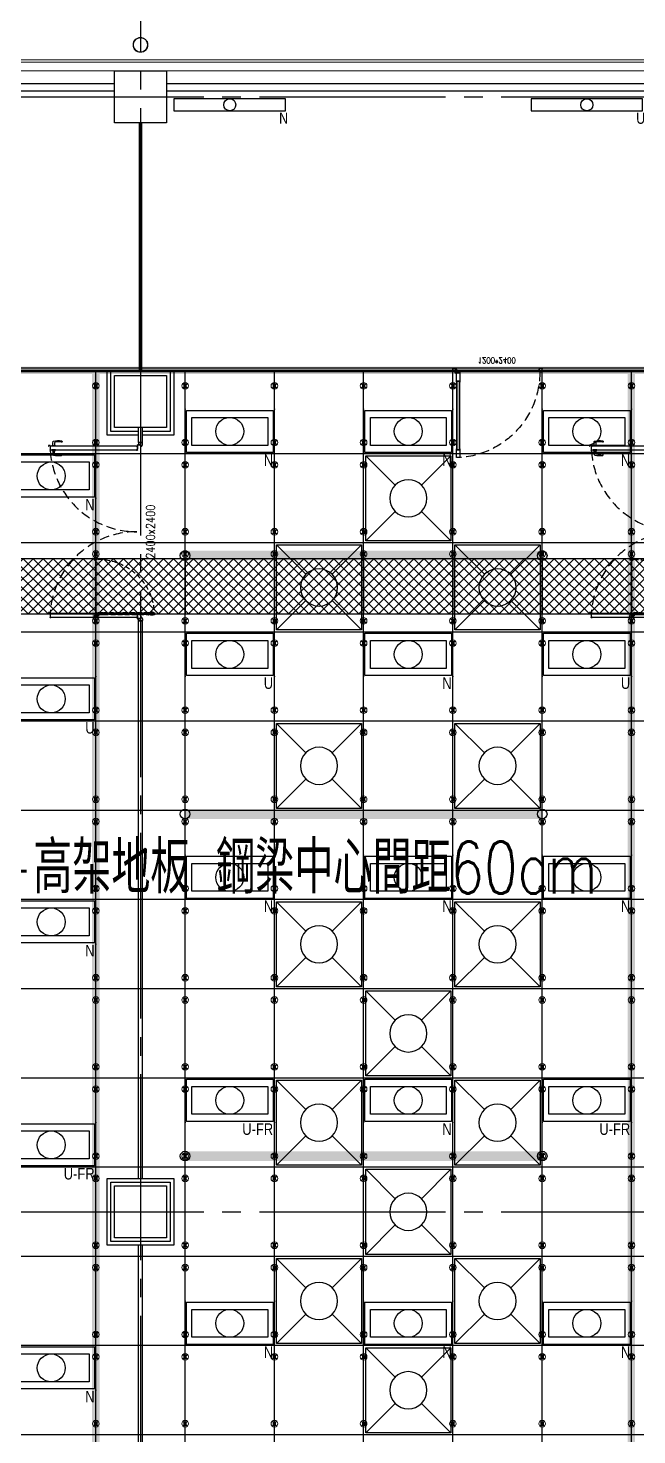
# Model space of a CAD drawing. Extents: x -17313 to 41501, y -1010 to 11880.
# Drawn here: x 4169 to 4987, y 7200 to 9092 of the extents above; entities that cross this region are included whole.
import ezdxf
from ezdxf.enums import TextEntityAlignment as Align

# ---------------------------------------------------------------- set-up
doc = ezdxf.new("R2010")
doc.units = 0
doc.header["$LTSCALE"] = 100
for name, pattern in [('188K-SM-03-F10-ARCH-PA-Y2257103$0$AP5A-SM-03-F20-ARCH-PA-Y2230801+Y2230803$0$ALL-PA-TXT-Y2221201$0$DASHED', [19.05, 12.7, -6.35]), ('188K-SM-03-F10-ARCH-PA-Y2257103$0$DASHED', [19.05, 12.7, -6.35]), ('188K-SM-07-F15-ARCH-CATW-Y2257103$0$DASHED', [19.05, 12.7, -6.35]), ('X-S-FAB-L10$0$COL-CEN-LIN', [3.25, 2.5, -0.25, 0.25, -0.25])]:
    doc.linetypes.add(name, pattern=pattern)
for name, color, linetype in [('0-xref', 8, 'Continuous'), ('188K-SM-03-F10-ARCH-CEIL-Y2257103$0$K-CEIL-4.2', 8, 'Continuous'), ('188K-SM-03-F10-ARCH-CEIL-Y2257103$0$K-CEIL-4.2-AREA', 8, 'Continuous'), ('188K-SM-03-F10-ARCH-PA-Y2257103$0$K-Divider-7.5', 53, 'Continuous'), ('188K-SM-03-F10-ARCH-PA-Y2257103$0$K-Door', 53, 'Continuous'), ('188K-SM-03-F10-ARCH-PA-Y2257103$0$K-P1S-4.2-單抗', 53, 'Continuous'), ('188K-SM-03-F10-ARCH-PA-Y2257103$0$K-P2D-4.2-雙抗', 53, 'Continuous'), ('188K-SM-03-F10-ARCH-PA-Y2257103$0$K-岩棉 2hr 7.5-非抗', 53, 'Continuous'), ('188K-SM-06-F10-ELEC-LIGHT-Y2257103$0$E-LIGHT(W)-N', 253, 'Continuous'), ('188K-SM-06-F10-ELEC-LIGHT-Y2257103$0$E-LIGHT(W)-U FR', 253, 'Continuous'), ('188K-SM-06-F10-ELEC-LIGHT-Y2257103$0$E-LIGHT(W)-U XLPE', 253, 'Continuous'), ('188K-SM-06-F10-HVAC-FFU-Y2257103$0$AC-FFU-ULPA', 254, 'Continuous'), ('188K-SM-07-F15-ARCH-CATW-Y2257103$0$K-Divider 上-2.7', 80, 'Continuous'), ('188K-SM-07-F15-ARCH-CATW-Y2257103$0$K-DOOR-天板上方', 150, '188K-SM-07-F15-ARCH-CATW-Y2257103$0$DASHED'), ('188K-SM-07-F15-ARCH-CATW-Y2257103$0$K-安全母索', 6, 'Continuous'), ('188K-SM-07-F15-ARCH-CATW-Y2257103$0$K-扶手', 160, 'Continuous'), ('188K-SM-07-F15-ARCH-CATW-Y2257103$0$K-貓道板-主走道', 171, 'Continuous'), ('X-S-FAB-L10$0$0-DIM-TXT', 8, 'Continuous'), ('X-S-FAB-L10$0$A-OBJE-MEP', 8, 'Continuous'), ('X-S-FAB-L10$0$A-WALL-EX', 8, 'Continuous'), ('X-S-FAB-L10$0$BLOCK', 8, 'Continuous'), ('X-S-FAB-L10$0$CCL', 8, 'X-S-FAB-L10$0$COL-CEN-LIN'), ('X-S-FAB-L10$0$COL-S', 8, 'Continuous'), ('X-S-FAB-L10$0$TXT', 8, 'Continuous')]:
    doc.layers.add(name, color=color, linetype=linetype)
doc.layers.add('188K-SM-03-F10-ARCH-CEIL-Y2257103$0$K-吊點-標準', color=8, linetype='Continuous', lineweight=9)
doc.layers.add('188K-SM-06-F10-ELEC-LIGHT-Y2257103$0$Defpoints-CAS', color=253, linetype='Continuous', plot=False)
doc.styles.add('188K-SM-03-F10-ARCH-PA-Y2257103$0$14P7-XFDP10$0$AA-TXT', font='simplex.shx', dxfattribs={"width": 0.8, "bigfont": 'chineset.shx'})
doc.styles.add('188K-SM-03-F10-ARCH-PA-Y2257103$0$AP5A-SM-03-F20-ARCH-PA-Y2230801+Y2230803$0$ALL-PA-TXT-Y2221201$0$Standard', font='txt.shx', dxfattribs={"bigfont": 'chineset.shx'})
doc.styles.add('188K-SM-06-F10-ELEC-LIGHT-Y2257103$0$Standard', font='arial.ttf')
doc.styles.add('X-S-FAB-L10$0$CHINA', font='simplex.shx', dxfattribs={"width": 0.75, "bigfont": 'chineset.shx'})
doc.styles.add('X-S-FAB-L10$0$Standard', font='', dxfattribs={"width": 0.8})
doc.styles.add('X-S-FAB-L10$0$TG_NOTE_TEXT', font='simplex.shx', dxfattribs={"width": 0.75, "bigfont": 'chineset.shx'})
doc.styles.get('X-S-FAB-L10$0$Standard').set_extended_font_data('Microsoft JhengHei')
doc.linetypes.add('188K-SM-07-F15-ARCH-CATW-Y2257103$0$FENCELINE1', pattern='A,6.35,-2.54,[133,ltypeshp.shx,S=2.54,R=0,X=-2.54,Y=0],-2.54,25.4', length=36.83)

# ---------------------------------------------------------------- blocks, each defined once
blk = doc.blocks.new('X-S-FAB-L10$0$FAB2-L05')
at = {"layer": 'X-S-FAB-L10$0$CCL'}
for p, q in [((-21840, 11005), (-21840, 0)), ((-26880, 9720), (1210, 9720)), ((-26880, 8220), (1210, 8220))]:
    blk.add_line(p, q, dxfattribs=at)
at = {"layer": 'X-S-FAB-L10$0$COL-S'}
for points in [[(-21875, 9755), (-21805, 9755), (-21805, 9685), (-21875, 9685)], [(-21875, 9345), (-21805, 9345), (-21805, 9275), (-21875, 9275)], [(-21875, 8255), (-21805, 8255), (-21805, 8185), (-21875, 8185)]]:
    blk.add_lwpolyline(points, close=True, dxfattribs=at)
blk = doc.blocks.new('X-S-FAB-L10')
at = {"layer": 'X-S-FAB-L10$0$A-OBJE-MEP', "lineweight": 0, "flags": 128}
blk.add_lwpolyline([(4329.5, 9070, 1), (4310.5, 9070, 1)], format="xyb", close=True, dxfattribs=at)
at = {"layer": 'X-S-FAB-L10$0$A-OBJE-MEP', "lineweight": 0}
blk.add_circle((4320, 9070), 10, dxfattribs=at)
at = {"layer": 'X-S-FAB-L10$0$A-WALL-EX', "lineweight": 0}
blk.add_line((1800, 9046.5), (6815, 9046.5), dxfattribs=at)
at = {"layer": 'X-S-FAB-L10$0$A-WALL-EX', "lineweight": 0, "flags": 128}
for points in [[(6815, 9050), (1800, 9050)], [(1800, 9050), (6815, 9050)], [(1800, 9050), (6815, 9050)], [(1800, 9050), (6815, 9050)], [(1800, 9050), (6815, 9050)], [(1800, 9050), (6815, 9050)], [(1800, 9050), (6815, 9050)], [(1800, 9050), (6815, 9050)], [(1796.5, 9035), (6815, 9035)]]:
    blk.add_lwpolyline(points, dxfattribs=at)
at = {"layer": 'X-S-FAB-L10$0$COL-S'}
for p, q in [((4285, 9035), (4355, 9035)), ((4285, 8965), (4285, 9035)), ((4355, 9035), (4355, 8965)), ((4355, 8965), (4285, 8965)), ((4285, 8625), (4355, 8625)), ((4285, 8555), (4285, 8625)), ((4355, 8625), (4355, 8555)), ((4355, 8555), (4285, 8555)), ((4285, 7535), (4355, 7535)), ((4285, 7465), (4285, 7535)), ((4355, 7535), (4355, 7465)), ((4355, 7465), (4285, 7465))]:
    blk.add_line(p, q, dxfattribs=at)
at = {"layer": 'X-S-FAB-L10$0$BLOCK'}
blk.add_blockref('X-S-FAB-L10$0$FAB2-L05', (26160, -720), dxfattribs=at)
at = {"style": 'X-S-FAB-L10$0$TG_NOTE_TEXT', "width": 0.5, "flags": 1}
for p in [(7463.3, 9020), (18268.3, 8649), (11197.8, 4800.2), (16485.8, 4800.2), (25420.3, 2635), (13360, 320, 0), (7463.3, -33.3)]:
    blk.add_attdef('WH', text='', height=20, dxfattribs=at).set_placement(p, align=Align.BOTTOM_LEFT)
at = {"width": 0.5}
for style, p in [('X-S-FAB-L10$0$TG_NOTE_TEXT', (7585, 9020)), ('X-S-FAB-L10$0$TG_NOTE_TEXT', (18390, 8649)), ('X-S-FAB-L10$0$TG_NOTE_TEXT', (11117.5, 4813.5)), ('X-S-FAB-L10$0$TG_NOTE_TEXT', (16607.5, 4813.5)), ('X-S-FAB-L10$0$TG_NOTE_TEXT', (25350, 2635)), ('X-S-FAB-L10$0$Standard', (13129.4, 325, 0)), ('X-S-FAB-L10$0$TG_NOTE_TEXT', (7585, -20))]:
    blk.add_attdef('DESC', text='', height=10, dxfattribs=dict(at, style=style)).set_placement(p, align=Align.BOTTOM_LEFT)
for tag, style, p in [('TYPE', 'X-S-FAB-L10$0$TG_NOTE_TEXT', (7619.3, 9020)), ('NO', 'X-S-FAB-L10$0$TG_NOTE_TEXT', (7650.1, 9020)), ('TYPE', 'X-S-FAB-L10$0$TG_NOTE_TEXT', (18424.2, 8649)), ('NO', 'X-S-FAB-L10$0$TG_NOTE_TEXT', (18455, 8649)), ('NO', 'X-S-FAB-L10$0$TG_NOTE_TEXT', (11088.6, 4813.5)), ('TYPE', 'X-S-FAB-L10$0$TG_NOTE_TEXT', (11151.8, 4813.5)), ('TYPE', 'X-S-FAB-L10$0$TG_NOTE_TEXT', (16641.8, 4813.5)), ('NO', 'X-S-FAB-L10$0$TG_NOTE_TEXT', (16672.6, 4813.5)), ('NO', 'X-S-FAB-L10$0$TG_NOTE_TEXT', (25313, 2635)), ('TYPE', 'X-S-FAB-L10$0$TG_NOTE_TEXT', (25350, 2635)), ('NO', 'X-S-FAB-L10$0$Standard', (13100, 320, 0)), ('TYPE', 'X-S-FAB-L10$0$Standard', (13129.4, 320, 0)), ('TYPE', 'X-S-FAB-L10$0$TG_NOTE_TEXT', (7619.3, -20)), ('NO', 'X-S-FAB-L10$0$TG_NOTE_TEXT', (7650.1, -20))]:
    blk.add_attdef(tag, text='', height=10, dxfattribs=dict(at, style=style)).set_placement(p, align=Align.BOTTOM_RIGHT)
for rotation, style, p in [(180, 'X-S-FAB-L10$0$Standard', (317.6, 7480)), (180, 'X-S-FAB-L10$0$Standard', (1217.6, 7480)), (90, 'X-S-FAB-L10$0$TG_NOTE_TEXT', (24310, 3647.5)), (270, 'X-S-FAB-L10$0$TG_NOTE_TEXT', (17080, 1605))]:
    blk.add_attdef('DESC', text='', height=10, rotation=rotation, dxfattribs=dict(at, style=style)).set_placement(p, align=Align.BOTTOM_LEFT)
for tag, rotation, style, p in [('TYPE', 180, 'X-S-FAB-L10$0$Standard', (317.6, 7480)), ('NO', 180, 'X-S-FAB-L10$0$Standard', (347, 7480)), ('TYPE', 180, 'X-S-FAB-L10$0$Standard', (1217.6, 7480)), ('NO', 180, 'X-S-FAB-L10$0$Standard', (1247, 7480)), ('TYPE', 90, 'X-S-FAB-L10$0$TG_NOTE_TEXT', (24310, 3647.5)), ('NO', 90, 'X-S-FAB-L10$0$TG_NOTE_TEXT', (24310, 3610.5)), ('TYPE', 270, 'X-S-FAB-L10$0$TG_NOTE_TEXT', (17080, 1605)), ('NO', 270, 'X-S-FAB-L10$0$TG_NOTE_TEXT', (17080, 1573))]:
    blk.add_attdef(tag, text='', height=10, rotation=rotation, dxfattribs=dict(at, style=style)).set_placement(p, align=Align.BOTTOM_RIGHT)
at = {"style": 'X-S-FAB-L10$0$TG_NOTE_TEXT', "width": 0.5, "flags": 1}
for rotation, p in [(180, (43, 7480)), (180, (943, 7480)), (90, (24310, 3717.8)), (270, (17080, 1711.7))]:
    blk.add_attdef('WH', text='', height=20, rotation=rotation, dxfattribs=at).set_placement(p, align=Align.BOTTOM_LEFT)
at = {"layer": 'X-S-FAB-L10$0$0-DIM-TXT', "style": 'X-S-FAB-L10$0$CHINA', "width": 0.75}
for p in [(667.4, 7855.1, -2689.4), (22627.4, 6728.8), (25644.7, 6728.8), (24778.8, 5569.1), (1118.3, 4980), (417.8, 4594.6), (23874.8, 4355), (22927.4, 4330.1), (23749.9, 3901.4), (417.8, 3765.2), (1118.3, 3730), (417.8, 3115.8), (536.9, 2227.8), (16909, 1782.7), (888.4, 880.5), (16977.4, 750), (18878.8, 750), (25641.2, 553.2), (21364, 526.9)]:
    blk.add_attdef('HIG', text='', height=80, dxfattribs=at).set_placement(p, align=Align.MIDDLE_LEFT)
at = {"layer": 'X-S-FAB-L10$0$TXT', "insert": (3907.3, 7998.2), "char_height": 70, "width": 1147.798, "attachment_point": 1, "line_spacing_factor": 1.2, "style": 'X-S-FAB-L10$0$CHINA'}
blk.add_mtext('密集鋼梁+高架地板 鋼梁中心間距60cm', dxfattribs=at)
blk = doc.blocks.new('188K-SM-03-F10-ARCH-CEIL-Y2257103$0$A$C2CA95053')
h = blk.add_hatch(color=256)
edge = h.paths.add_edge_path()
edge.add_arc((0, 0), 0.5, 0, 360)
for p, q in [((3.2, 3.2), (-3.2, -3.2)), ((3.2, -3.2), (-3.2, 3.2))]:
    blk.add_line(p, q)
blk.add_lwpolyline([(-1.6, 2.5), (-1.6, -2.5), (1.6, -2.5), (1.6, 2.5)], close=True)
for radius in [4.5, 0.5]:
    blk.add_circle((0, 0), radius)
blk = doc.blocks.new('188K-SM-03-F10-ARCH-CEIL-Y2257103$0$天花板吊點-附調整片 - 3_8_螺桿吊架 100 mm 高調整片-V1-1FL')
blk.add_blockref('188K-SM-03-F10-ARCH-CEIL-Y2257103$0$A$C2CA95053', (0, 0))
blk = doc.blocks.new('188K-SM-03-F10-ARCH-CEIL-Y2257103')
at = {"layer": '188K-SM-03-F10-ARCH-CEIL-Y2257103$0$K-CEIL-4.2'}
for p, q in [((4260, 312.7), (4260, 8632.2)), ((4380, 312.7), (4380, 8632.2)), ((4500, 312.7), (4500, 8632.2)), ((4620, 312.7), (4620, 8632.2)), ((4740, 312.7), (4740, 8632.2)), ((4860, 312.7), (4860, 8632.2)), ((4980, 312.7), (4980, 8632.2)), ((19317.2, 8520), (1767.7, 8520)), ((19317.2, 8400), (1767.7, 8400)), ((19317.2, 8280), (1847.7, 8280)), ((19314.7, 8160), (1847.7, 8160)), ((19314.7, 8040), (1847.7, 8040)), ((19314.7, 7920), (1847.7, 7920)), ((19314.7, 7800), (1847.7, 7800)), ((19314.7, 7680), (1847.7, 7680)), ((19314.7, 7560), (1847.7, 7560)), ((19317.2, 7440), (1847.7, 7440)), ((19317.2, 7320), (1847.7, 7320)), ((21180, 7200), (1847.7, 7200))]:
    blk.add_line(p, q, dxfattribs=at)
at = {"layer": '188K-SM-03-F10-ARCH-CEIL-Y2257103$0$K-CEIL-4.2-AREA', "elevation": 0}
blk.add_lwpolyline([(24297.2, 2067.7), (16747.2, 2067.7), (16747.2, 312.7), (14882.2, 312.7), (14882.2, 42.7), (14157.7, 42.7), (14157.7, 312.7), (1847.7, 312.7), (1847.7, 8305.8), (1767.7, 8305.8), (1767.7, 8632.2), (17592.2, 8632.2), (17592.2, 8626.2), (18934.7, 8626.2), (18934.7, 8592.2), (19317.2, 8592.2), (19317.2, 7537.7), (19282.2, 7537.7), (19282.2, 7462.2), (19317.2, 7462.2), (19317.2, 7317.2), (21180, 7317.2)], dxfattribs=at)
at = {"layer": '188K-SM-03-F10-ARCH-CEIL-Y2257103$0$K-CEIL-4.2-AREA'}
for points in [[(4285, 8625), (4355, 8625), (4355, 8555), (4285, 8555)], [(4285, 7535), (4355, 7535), (4355, 7465), (4285, 7465)]]:
    blk.add_lwpolyline(points, close=True, dxfattribs=at)
at = {"layer": '188K-SM-03-F10-ARCH-CEIL-Y2257103$0$K-吊點-標準', "color": 170, "lineweight": 18, "rotation": 179.9999999999997}
for p in [(4260, 8611.3), (4380, 8611.3), (4500, 8611.3), (4620, 8611.3), (4740, 8611.3), (4860, 8611.3), (4980, 8611.3), (4260, 8535), (4380, 8535), (4500, 8535), (4620, 8535), (4740, 8535), (4860, 8535), (4980, 8535), (4260, 8505), (4380, 8505), (4500, 8505), (4620, 8505), (4740, 8505), (4860, 8505), (4980, 8505), (4260, 8415), (4380, 8415), (4500, 8415), (4620, 8415), (4740, 8415), (4860, 8415), (4980, 8415), (4260, 8385), (4380, 8385), (4500, 8385), (4620, 8385), (4740, 8385), (4860, 8385), (4980, 8385), (4260, 8295), (4380, 8295), (4500, 8295), (4620, 8295), (4740, 8295), (4860, 8295), (4980, 8295), (4260, 8265), (4380, 8265), (4500, 8265), (4620, 8265), (4740, 8265), (4860, 8265), (4980, 8265), (4260, 8175), (4380, 8175), (4500, 8175), (4620, 8175), (4740, 8175), (4860, 8175), (4980, 8175), (4260, 8145), (4380, 8145), (4500, 8145), (4620, 8145), (4740, 8145), (4860, 8145), (4980, 8145), (4260, 8055), (4380, 8055), (4500, 8055), (4620, 8055), (4740, 8055), (4860, 8055), (4980, 8055), (4260, 8025), (4380, 8025), (4500, 8025), (4620, 8025), (4740, 8025), (4860, 8025), (4980, 8025), (4260, 7935), (4380, 7935), (4500, 7935), (4620, 7935), (4740, 7935), (4860, 7935), (4980, 7935), (4260, 7905), (4380, 7905), (4500, 7905), (4620, 7905), (4740, 7905), (4860, 7905), (4980, 7905), (4260, 7815), (4380, 7815), (4500, 7815), (4620, 7815), (4740, 7815), (4860, 7815), (4980, 7815), (4260, 7785), (4380, 7785), (4500, 7785), (4620, 7785), (4740, 7785), (4860, 7785), (4980, 7785), (4260, 7695), (4380, 7695), (4500, 7695), (4620, 7695), (4740, 7695), (4860, 7695), (4980, 7695), (4260, 7665), (4380, 7665), (4500, 7665), (4620, 7665), (4740, 7665), (4860, 7665), (4980, 7665), (4260, 7575), (4380, 7575), (4500, 7575), (4620, 7575), (4740, 7575), (4860, 7575), (4980, 7575), (4260, 7545), (4380, 7545), (4500, 7545), (4620, 7545), (4740, 7545), (4860, 7545), (4980, 7545), (4260, 7455), (4380, 7455), (4500, 7455), (4620, 7455), (4740, 7455), (4860, 7455), (4980, 7455), (4260, 7425), (4380, 7425), (4500, 7425), (4620, 7425), (4740, 7425), (4860, 7425), (4980, 7425), (4260, 7335), (4380, 7335), (4500, 7335), (4620, 7335), (4740, 7335), (4860, 7335), (4980, 7335), (4260, 7305), (4380, 7305), (4500, 7305), (4620, 7305), (4740, 7305), (4860, 7305), (4980, 7305), (4260, 7215), (4380, 7215), (4500, 7215), (4620, 7215), (4740, 7215), (4860, 7215), (4980, 7215)]:
    blk.add_blockref('188K-SM-03-F10-ARCH-CEIL-Y2257103$0$天花板吊點-附調整片 - 3_8_螺桿吊架 100 mm 高調整片-V1-1FL', p, dxfattribs=at)
blk = doc.blocks.new('188K-SM-06-F10-HVAC-FFU-Y2257103$0$H-FU-U-12x12')
for p, q in [((423, 777), (28, 1172)), ((777, 777), (1172, 1172)), ((28, 28), (423, 423)), ((1172, 28), (777, 423))]:
    blk.add_line(p, q)
blk.add_lwpolyline([(1172, 28), (1172, 1172), (28, 1172), (28, 28)], close=True)
blk.add_circle((600, 600), 250)
blk = doc.blocks.new('188K-SM-06-F10-HVAC-FFU-Y2257103')
at = {"layer": '188K-SM-06-F10-HVAC-FFU-Y2257103$0$AC-FFU-ULPA', "xscale": -0.09999999999999432, "yscale": 0.09999999999999432, "zscale": 0.09999999999999432}
for p in [(4740, 8400), (4620, 8280), (4860, 8280), (4620, 8040), (4860, 8040), (4620, 7800), (4860, 7800), (4740, 7680), (4620, 7560), (4860, 7560), (4740, 7440), (4620, 7320), (4860, 7320), (4740, 7200)]:
    blk.add_blockref('188K-SM-06-F10-HVAC-FFU-Y2257103$0$H-FU-U-12x12', p, dxfattribs=at)
blk = doc.blocks.new('*U262')
at = {"ltscale": 600}
blk.add_lwpolyline([(-75, -8.1), (75, -8.1), (75, 8.1), (-75, 8.1)], close=True, dxfattribs=at)
blk.add_circle((0, 0), 8.1, dxfattribs=at)
at = {"style": '188K-SM-06-F10-ELEC-LIGHT-Y2257103$0$Standard', "width": 0.8}
blk.add_text('U', height=15, rotation=360, dxfattribs=at).set_placement((78.5, -18.1), align=Align.MIDDLE_RIGHT)
blk = doc.blocks.new('*U261')
at = {"ltscale": 600}
blk.add_lwpolyline([(75, 8.1), (-75, 8.1), (-75, -8.1), (75, -8.1)], close=True, dxfattribs=at)
blk.add_circle((0, 0), 8.1, dxfattribs=at)
at = {"style": '188K-SM-06-F10-ELEC-LIGHT-Y2257103$0$Standard', "width": 0.8}
blk.add_text('N', height=15, rotation=360, dxfattribs=at).set_placement((78.5, -18.1), align=Align.MIDDLE_RIGHT)
blk = doc.blocks.new('*U258')
for points in [[(-58.3, -28.3), (-58.3, 28.3), (58.3, 28.3), (58.3, -28.3)], [(-51, -18.8), (-51, 18.8), (51, 18.8), (51, -18.8)]]:
    blk.add_lwpolyline(points, close=True)
blk.add_circle((0, 0), 18.8)
at = {"layer": '188K-SM-06-F10-ELEC-LIGHT-Y2257103$0$Defpoints-CAS'}
for p in [(-60, 30), (60, 30), (-60, -30), (60, -30)]:
    blk.add_point(p, dxfattribs=at)
at = {"style": '188K-SM-06-F10-ELEC-LIGHT-Y2257103$0$Standard', "width": 0.8}
blk.add_text('U-FR', height=15.53, dxfattribs=at).set_placement((58.3, -38.7), align=Align.MIDDLE_RIGHT)
blk = doc.blocks.new('*U266')
for points in [[(-58.3, -28.3), (-58.3, 28.3), (58.3, 28.3), (58.3, -28.3)], [(-51, -18.8), (-51, 18.8), (51, 18.8), (51, -18.8)]]:
    blk.add_lwpolyline(points, close=True)
blk.add_circle((0, 0), 18.8)
at = {"layer": '188K-SM-06-F10-ELEC-LIGHT-Y2257103$0$Defpoints-CAS'}
for p in [(-60, 30), (60, 30), (-60, -30), (60, -30)]:
    blk.add_point(p, dxfattribs=at)
at = {"style": '188K-SM-06-F10-ELEC-LIGHT-Y2257103$0$Standard', "width": 0.8}
blk.add_text('U', height=15.5, dxfattribs=at).set_placement((58.3, -38.7), align=Align.MIDDLE_RIGHT)
blk = doc.blocks.new('*U267')
for points in [[(-58.3, -28.3), (-58.3, 28.3), (58.3, 28.3), (58.3, -28.3)], [(-51, -18.8), (-51, 18.8), (51, 18.8), (51, -18.8)]]:
    blk.add_lwpolyline(points, close=True)
blk.add_circle((0, 0), 18.8)
at = {"layer": '188K-SM-06-F10-ELEC-LIGHT-Y2257103$0$Defpoints-CAS'}
for p in [(-60, 30), (60, 30), (-60, -30), (60, -30)]:
    blk.add_point(p, dxfattribs=at)
at = {"style": '188K-SM-06-F10-ELEC-LIGHT-Y2257103$0$Standard', "width": 0.8}
blk.add_text('N', height=15.5, dxfattribs=at).set_placement((58.3, -38.7), align=Align.MIDDLE_RIGHT)
blk = doc.blocks.new('188K-SM-06-F10-ELEC-LIGHT-Y2257103')
at = {"layer": '188K-SM-06-F10-ELEC-LIGHT-Y2257103$0$E-LIGHT(W)-N'}
for name, p in [('*U261', (4440, 8989.4, 0)), ('*U267', (4440, 8550)), ('*U267', (4680, 8550)), ('*U267', (4920, 8550)), ('*U267', (4200, 8490)), ('*U267', (4680, 8250)), ('*U267', (4440, 7950)), ('*U267', (4680, 7950)), ('*U267', (4920, 7950)), ('*U267', (4200, 7890)), ('*U267', (4680, 7650)), ('*U267', (4440, 7350)), ('*U267', (4680, 7350)), ('*U267', (4920, 7350)), ('*U267', (4200, 7290))]:
    blk.add_blockref(name, p, dxfattribs=at)
at = {"layer": '188K-SM-06-F10-ELEC-LIGHT-Y2257103$0$E-LIGHT(W)-U FR'}
for p in [(4440, 7650), (4920, 7650), (4200, 7590)]:
    blk.add_blockref('*U258', p, dxfattribs=at)
at = {"layer": '188K-SM-06-F10-ELEC-LIGHT-Y2257103$0$E-LIGHT(W)-U XLPE'}
for name, p in [('*U262', (4920, 8989.4, 0)), ('*U266', (4440, 8250)), ('*U266', (4920, 8250)), ('*U266', (4200, 8190))]:
    blk.add_blockref(name, p, dxfattribs=at)
blk = doc.blocks.new('188K-SM-03-F10-ARCH-PA-Y2257103$0$單開庫板門-1200x2400)圓型拉環鎖+輔助鎖)')
at = {"ltscale": 0.1}
for p, q in [((26008.6, -11403.6), (26004.5, -11403.6)), ((26004.5, -11403.6), (26004.5, -11414.1)), ((26008.6, -11414.1), (26008.6, -11403.6)), ((26004.5, -11414.1), (26004.5, -11415.3)), ((26004.5, -11414.1), (26008.6, -11414.1)), ((26004.5, -11415.4), (26004.6, -11415.5)), ((26008.6, -11414), (26004.6, -11414)), ((26004.6, -11414.3), (26004.6, -11414.2)), ((26004.6, -11415.3), (26004.6, -11414.5)), ((26004.7, -11414.1), (26006.5, -11414.1)), ((26005.1, -11414.4), (26004.7, -11414.4)), ((26004.7, -11414.5), (26005.1, -11414.5)), ((26004.7, -11414.5), (26004.7, -11506)), ((26004.7, -11506), (26004.7, -11414.5)), ((26004.7, -11414.5), (26004.7, -11414.5)), ((26004.7, -11415.4), (26004.7, -11415.3)), ((26005.2, -11414.4), (26005.2, -11414.4)), ((26006.5, -11414.1), (26006.6, -11414.1)), ((26006.6, -11414.1), (26006.6, -11414.1)), ((26006.6, -11414.1), (26008.4, -11414.1)), ((26008.4, -11414.4), (26008, -11414.4)), ((26008, -11414.4), (26008, -11414.4)), ((26008, -11414.5), (26008.4, -11414.5)), ((26008.4, -11506), (26008.4, -11414.5)), ((26008.4, -11414.5), (26008.4, -11414.5)), ((26008.4, -11414.5), (26008.4, -11506)), ((26008.4, -11415.3), (26008.4, -11415.4)), ((26008.5, -11414.2), (26008.5, -11414.3)), ((26008.5, -11414.5), (26008.5, -11415.3)), ((26008.5, -11415.5), (26008.6, -11415.4)), ((26008.6, -11415.3), (26008.6, -11414.1)), ((26008.6, -11506.4), (26004.5, -11506.4)), ((26004.5, -11506.4), (26004.5, -11518)), ((26004.7, -11506), (26004.7, -11506)), ((26008.4, -11506), (26008.4, -11506)), ((26008.6, -11518), (26008.6, -11506.4)), ((25999.5, -11519.7), (25999.5, -11523.2)), ((26002.5, -11519.1), (26000, -11519.1)), ((26000, -11523.7), (26002.4, -11523.7)), ((26002.4, -11523.7), (26004.1, -11522.6)), ((26002.9, -11518.5), (26002.6, -11518.5)), ((26002.6, -11518.5), (26002.6, -11521)), ((26002.6, -11521.9), (26002.6, -11519.3)), ((26002.6, -11521), (26002.9, -11521)), ((26003.4, -11521.9), (26002.6, -11521.9)), ((26002.9, -11521), (26002.9, -11518.5)), ((26003.3, -11522.2), (26003.3, -11522)), ((26003.3, -11522), (26003.4, -11522)), ((26004, -11522.2), (26003.3, -11522.2)), ((26008.3, -11517.5), (26003.6, -11517.5)), ((26003.6, -11517.5), (26003.6, -11517.7)), ((26003.6, -11517.7), (26008.3, -11517.7)), ((26004.1, -11521.9), (26003.9, -11521.9)), ((26003.9, -11522), (26004, -11522)), ((26004, -11522), (26004, -11522.2)), ((26004.2, -11522.4), (26004.2, -11521.9)), ((26004.5, -11518), (26008.6, -11518)), ((26008.3, -11517.7), (26008.3, -11517.5)), ((26114.8, -11521.9), (26115.1, -11521.9)), ((26114.8, -11522.4), (26114.8, -11521.9)), ((26114.9, -11522), (26114.9, -11522.2)), ((26115.1, -11522), (26114.9, -11522)), ((26114.9, -11522.2), (26115.7, -11522.2)), ((26116.6, -11523.7), (26114.9, -11522.6)), ((26115.5, -11521.9), (26116.3, -11521.9)), ((26115.7, -11522), (26115.5, -11522)), ((26115.7, -11522.2), (26115.7, -11522)), ((26116.3, -11521.9), (26116.3, -11519.3)), ((26116.5, -11519.1), (26119, -11519.1)), ((26119, -11523.7), (26116.6, -11523.7)), ((26119.5, -11519.7), (26119.5, -11523.2))]:
    blk.add_line(p, q, dxfattribs=at)
blk.add_lwpolyline([(26006.6, -11506.4), (26006.5, -11506.3), (26004.7, -11506.3, -0.414214), (26004.6, -11506.3), (26004.6, -11506.1, -0.414214), (26004.7, -11506.1), (26005.1, -11506.1, 0.414214), (26005.2, -11506.1), (26005.2, -11506, 0.414214), (26005.1, -11506), (26004.7, -11506, -0.414214), (26004.6, -11506), (26004.6, -11505.2, -0.414214), (26004.7, -11505.2), (26004.7, -11505.2, 0.414214), (26004.7, -11505.2), (26004.7, -11505, 0.72636), (26004.6, -11505), (26004.5, -11505.1, 0.158507), (26004.5, -11505.2), (26004.5, -11506.4, 0.414214), (26004.6, -11506.5), (26008.6, -11506.5, 0.414214), (26008.6, -11506.4), (26008.6, -11505.2, 0.158507), (26008.6, -11505.1), (26008.5, -11505, 0.72636), (26008.4, -11505), (26008.4, -11505.2, 0.414214), (26008.5, -11505.2, -0.414214), (26008.5, -11505.2), (26008.5, -11506, -0.414214), (26008.4, -11506), (26008, -11506, 0.414214), (26008, -11506), (26008, -11506.1, 0.414214), (26008, -11506.1), (26008.4, -11506.1, -0.414214), (26008.5, -11506.1), (26008.5, -11506.3, -0.414214), (26008.4, -11506.3), (26006.6, -11506.3)], format="xyb", close=True, dxfattribs=at)
for points in [[(25999.5, -11518.9), (25999.5, -11523.9)], [(26119.5, -11518.9), (26119.5, -11523.9)]]:
    blk.add_lwpolyline(points)
at = {"linetype": '188K-SM-03-F10-ARCH-PA-Y2257103$0$AP5A-SM-03-F20-ARCH-PA-Y2230801+Y2230803$0$ALL-PA-TXT-Y2221201$0$DASHED', "ltscale": 0.01}
blk.add_arc((26001.1, -11518.7), 115.3, 359.8531, 85.8135, dxfattribs=at)
at = {"ltscale": 0.1}
for centre, radius, start, end in [((26004.6, -11414.1), 0.0313, 90, 180), ((26004.6, -11415.3), 0.0313, 180, 216.0274), ((26004.7, -11414.2), 0.0313, 90, 180), ((26004.7, -11414.3), 0.0313, 180, 270), ((26004.7, -11414.5), 0.0313, 90, 180), ((26004.7, -11415.3), 0.0209, 180, 270), ((26004.7, -11415.4), 0.0313, 216.0274, 360), ((26004.7, -11415.3), 0.0209, 360, 90), ((26005.1, -11414.4), 0.0313, 270, 0), ((26005.1, -11414.4), 0.0313, 0, 90), ((26008, -11414.4), 0.0313, 90, 180), ((26008, -11414.4), 0.0313, 180, 270), ((26008.4, -11414.2), 0.0313, 360, 90), ((26008.4, -11414.3), 0.0313, 270, 0), ((26008.4, -11414.5), 0.0313, 0, 90), ((26008.5, -11415.3), 0.0209, 90, 180), ((26008.5, -11415.4), 0.0313, 180, 323.9726), ((26008.5, -11415.3), 0.0209, 270, 360), ((26008.6, -11414.1), 0.0313, 360, 90), ((26008.6, -11415.3), 0.0313, 323.9726, 360)]:
    blk.add_arc(centre, radius, start, end, dxfattribs=at)
for centre, major_axis, start_param, end_param in [((26000, -11519.7), (0.369, -0.369), 2.356194, 3.926991), ((26000, -11523.2), (-0.369, -0.369), 5.497787, 7.068583), ((26002.5, -11519.3), (0.111, -0.111), 7.068583, 8.63938), ((26003.4, -11521.9), (-0.0369, -0.0369), 0.785398, 3.926991), ((26003.9, -11521.9), (-0.0369, -0.0369), 3.926991, 7.068583), ((26004.1, -11521.9), (0.0369, -0.0369), 7.068583, 8.63938), ((26003.9, -11522.4), (0.221, -0.221), 6.162283, 7.068583), ((26114.8, -11521.9), (-0.0369, -0.0369), -2.356194, -0.785398), ((26115.1, -11522.4), (-0.221, -0.221), -0.785398, 0.120903), ((26115.1, -11521.9), (0.0369, -0.0369), -0.785398, 2.356194), ((26115.5, -11521.9), (0.0369, -0.0369), 2.356194, 5.497787), ((26116.5, -11519.3), (-0.111, -0.111), -2.356194, -0.785398), ((26119, -11519.7), (-0.369, -0.369), 2.356194, 3.926991), ((26119, -11523.2), (0.369, -0.369), -0.785398, 0.785398)]:
    blk.add_ellipse(centre, major_axis=major_axis, ratio=1, start_param=start_param, end_param=end_param, dxfattribs=at)
at = {"ltscale": 0.1, "extrusion": (0, 0, -1)}
blk.add_ellipse((26003.1, -11517.9), major_axis=(-0.516, 0.516), ratio=1, start_param=5.497787, end_param=11.780972, dxfattribs=at)
at = {"color": 8, "ltscale": 0.1, "style": '188K-SM-03-F10-ARCH-PA-Y2257103$0$AP5A-SM-03-F20-ARCH-PA-Y2230801+Y2230803$0$ALL-PA-TXT-Y2221201$0$Standard', "width": 0.85}
blk.add_text('1200*2400', height=8, dxfattribs=at).set_placement((26058.4, -11534.4), align=Align.MIDDLE_CENTER)
blk = doc.blocks.new('188K-SM-03-F10-ARCH-PA-Y2257103$0$雙開門-2400×2400')
for p, q in [((225.2, 117.7), (223.8, 117.6)), ((229.2, 117.7), (225.2, 117.7)), ((225.2, 115.5), (229.2, 115.5)), ((229.2, 119), (229.2, 114.1)), ((230, 119), (229.2, 119)), ((229.2, 114.1), (230, 114.1)), ((230, 114.1), (230, 119)), ((0, 2.5), (0, -2.5)), ((0, -1.9), (0, 1.9)), ((0.6, 2.5), (3, 2.5)), ((3, 2.5), (3, 0.2)), ((3, 0.2), (3, 0.2)), ((239.4, 2.5), (237, 2.5)), ((237, 2.5), (237, -0.2)), ((237, -0.2), (237, 0)), ((240, 2.5), (240, -2.5)), ((240, -1.9), (240, 1.9)), ((3, -2.5), (0.6, -2.5)), ((4.7, -1.9), (3, -2.5)), ((3.7, -0.6), (3.9, -0.6)), ((3.9, -0.6), (4, -0.6)), ((4.1, -0.7), (4, -0.7)), ((4, -0.7), (4, -1.5)), ((4, -1.5), (4.6, -1.5)), ((4.5, -0.2), (4.1, -0.2)), ((4.1, -0.7), (4.1, -0.7)), ((4.6, -0.7), (4.5, -0.7)), ((4.5, -0.7), (4.5, -0.7)), ((4.6, -0.6), (4.7, -0.6)), ((4.6, -1.5), (4.6, -0.7)), ((4.7, -0.6), (4.8, -0.6)), ((5, -0.8), (5, -1.5)), ((235, -0.8), (235, -1.5)), ((235.3, -0.6), (235.2, -0.6)), ((235.4, -0.6), (235.3, -0.6)), ((235.3, -1.9), (237, -2.5)), ((235.4, -1.5), (235.4, -0.7)), ((235.4, -0.7), (235.5, -0.7)), ((236, -1.5), (235.4, -1.5)), ((235.5, -0.2), (235.9, -0.2)), ((235.5, -0.7), (235.5, -0.7)), ((235.9, -0.7), (235.9, -0.7)), ((235.9, -0.7), (236, -0.7)), ((236.1, -0.6), (236, -0.6)), ((236, -0.7), (236, -1.5)), ((236.3, -0.6), (236.1, -0.6)), ((237, -2.5), (239.4, -2.5))]:
    blk.add_line(p, q)
for points in [[(10.9, 121.6), (10.9, 123.4), (10.9, 121.6), (4.3, 121.6), (4.3, 121.5), (4.7, 121.5), (4.7, 120.4, 0.414214), (4.8, 120.3), (5, 120.3), (5, 120.4), (4.9, 120.4), (4.9, 121.4), (5, 121.4), (5, 4.1), (4.9, 4.1), (4.9, 5.1), (5, 5.1), (5, 5.2), (4.8, 5.2, 0.414214), (4.7, 5.1), (4.7, 4, 0.414214), (4.8, 3.8), (10.2, 3.8, 0.414214), (10.3, 4), (10.3, 5.1, 0.414214), (10.2, 5.2), (10, 5.2), (10, 5.1), (10.1, 5.1), (10.1, 4.1), (10, 4.1), (10, 121.4), (10.1, 121.4), (10.1, 120.4), (10, 120.4), (10, 120.3), (10.2, 120.3, 0.414214), (10.3, 120.4), (10.3, 121.4), (11.1, 121.4, 0.414214), (11.1, 121.4), (11.1, 123.6, 0.414214), (11.1, 123.7), (10.3, 123.7), (10.3, 123.4), (10.9, 123.4)], [(235.9, 121.6), (235.9, 123.4), (235.9, 121.6), (229.3, 121.6), (229.3, 121.5), (229.7, 121.5), (229.7, 120.4, 0.414214), (229.8, 120.3), (230, 120.3), (230, 120.4), (229.9, 120.4), (229.9, 121.4), (230, 121.4), (230, 4.1), (229.9, 4.1), (229.9, 5.1), (230, 5.1), (230, 5.2), (229.8, 5.2, 0.414214), (229.7, 5.1), (229.7, 4, 0.414214), (229.8, 3.8), (235.2, 3.8, 0.414214), (235.3, 4), (235.3, 5.1, 0.414214), (235.2, 5.2), (235, 5.2), (235, 5.1), (235.1, 5.1), (235.1, 4.1), (235, 4.1), (235, 121.4), (235.1, 121.4), (235.1, 120.4), (235, 120.4), (235, 120.3), (235.2, 120.3, 0.414214), (235.3, 120.4), (235.3, 121.4), (236.1, 121.4, 0.414214), (236.1, 121.4), (236.1, 123.6, 0.414214), (236.1, 123.7), (235.3, 123.7), (235.3, 123.4), (235.9, 123.4)], [(235.8, 117.7), (239.8, 117.7), (241.2, 117.6, -0.327495), (242, 116.9, -0.089847), (242.2, 106.2, -1.144881), (240.3, 106.6, 0.137079), (240.3, 114.9, 0.349357), (239.8, 115.5), (235.8, 115.5)]]:
    blk.add_lwpolyline(points, format="xyb")
blk.add_lwpolyline([(235, 114.1), (235, 119), (235.8, 119), (235.8, 114.1)], close=True)
at = {"ltscale": 500}
for points in [[(3.3, 0.3), (3.3, 3.1), (3, 3.1), (3, 0.3)], [(8.5, 3.8), (4, 3.8), (4, 4.1), (8.5, 4.1)], [(231.5, 3.8), (236, 3.8), (236, 4.1), (231.5, 4.1)], [(236.7, -0.1), (236.7, 3.1), (237, 3.1), (237, -0.1)]]:
    blk.add_lwpolyline(points, close=True, dxfattribs=at)
at = {"linetype": '188K-SM-03-F10-ARCH-PA-Y2257103$0$DASHED', "ltscale": 0.01}
for centre, start, end in [((3.5, 5.1), 0, 85.9993), ((236.5, 5.1), 94.0007, 180)]:
    blk.add_arc(centre, 116.5, start, end, dxfattribs=at)
for centre, radius, start, end in [((0.6, 1.9), 0.598, 90, 180), ((3.9, 0.2), 0.855, 178.2453, 256.7344), ((236.3, 0), 0.659, 270, 360), ((239.4, 1.9), 0.598, 0, 90), ((0.6, -1.9), 0.598, 180, 270), ((4.3, -0.6), 0.427, 111.7868, 180), ((4, -0.7), 0.11, 360, 90), ((4.3, -0.6), 0.427, 0, 68.2132), ((4.6, -0.7), 0.11, 90, 180), ((4.5, -1.5), 0.5, 288.9704, 0), ((4.8, -0.8), 0.2, 0, 90), ((235.2, -0.8), 0.2, 90, 180), ((235.5, -1.5), 0.5, 180, 251.0296), ((235.7, -0.6), 0.427, 111.7868, 180), ((235.4, -0.7), 0.11, 360, 90), ((235.7, -0.6), 0.427, 0, 68.2132), ((236, -0.7), 0.11, 90, 180), ((239.4, -1.9), 0.598, 270, 360)]:
    blk.add_arc(centre, radius, start, end)
for centre, major_axis, start_param, end_param in [((252.5, 110.9), (-21.3, 21.3), 0.585307, 0.943734), ((223.9, 116.7), (0.624, 0.624), 0.866962, 2.13291), ((239.6, 110.8), (-10.9, 10.9), 0.51383, 1.058752), ((225.3, 114.9), (-0.417, 0.417), -0.669314, 0.675093), ((223.8, 106.3), (-0.707, 0.707), 0.872811, 4.284184)]:
    blk.add_ellipse(centre, major_axis=major_axis, ratio=1, start_param=start_param, end_param=end_param)
at = {"ltscale": 500, "extrusion": (0, 0, -1)}
blk.add_ellipse((3.5, 3.6), major_axis=(0.495, 0.495), ratio=1, start_param=3.926991, end_param=10.210176, dxfattribs=at)
at = {"ltscale": 500}
blk.add_ellipse((236.5, 3.6), major_axis=(-0.495, 0.495), ratio=1, start_param=3.926991, end_param=10.210176, dxfattribs=at)
at = {"color": 8, "style": '188K-SM-03-F10-ARCH-PA-Y2257103$0$14P7-XFDP10$0$AA-TXT', "width": 0.8}
blk.add_text('2400x2400', height=12, dxfattribs=at).set_placement((120, -13.5), align=Align.MIDDLE_CENTER)
blk = doc.blocks.new('188K-SM-03-F10-ARCH-PA-Y2257103')
at = {"layer": '188K-SM-03-F10-ARCH-PA-Y2257103$0$K-Divider-7.5', "const_width": 5}
blk.add_lwpolyline([(4320, 8630), (4320, 8965)], dxfattribs=at)
at = {"layer": '188K-SM-03-F10-ARCH-PA-Y2257103$0$K-P1S-4.2-單抗'}
for p, q in [((7405, 8635, 0), (1780, 8635, 0)), ((7405, 8630, 0), (1780, 8630, 0))]:
    blk.add_line(p, q, dxfattribs=at)
for points in [[(4317.5, 8545), (4275, 8545), (4275, 8630)], [(4317.5, 8550), (4280, 8550), (4280, 8630)], [(4360, 8630), (4360, 8550), (4322.5, 8550)], [(4365, 8630), (4365, 8545), (4322.5, 8545)]]:
    blk.add_lwpolyline(points, dxfattribs=at)
for points in [[(4275, 7545), (4365, 7545), (4365, 7455), (4275, 7455)], [(4280, 7540), (4360, 7540), (4360, 7460), (4280, 7460)]]:
    blk.add_lwpolyline(points, close=True, dxfattribs=at)
at = {"layer": '188K-SM-03-F10-ARCH-PA-Y2257103$0$K-P2D-4.2-雙抗'}
for p, q in [((4317.5, 8535), (4317.5, 8555)), ((4317.5, 8535), (4317.5, 8555)), ((4317.5, 8535), (4317.5, 8555)), ((4322.5, 8535), (4322.5, 8555)), ((4322.5, 8535), (4322.5, 8555)), ((4322.5, 8535), (4322.5, 8555)), ((4317.5, 7545), (4317.5, 8295)), ((4317.5, 7545), (4317.5, 8295)), ((4317.5, 7545), (4317.5, 8295)), ((4322.5, 7545), (4322.5, 8295)), ((4322.5, 7545), (4322.5, 8295)), ((4322.5, 7545), (4322.5, 8295)), ((4317.5, 6045), (4317.5, 7455)), ((4317.5, 6045), (4317.5, 7455)), ((4317.5, 6045), (4317.5, 7455)), ((4322.5, 6045), (4322.5, 7455)), ((4322.5, 6045), (4322.5, 7455)), ((4322.5, 6045), (4322.5, 7455))]:
    blk.add_line(p, q, dxfattribs=at)
at = {"layer": '188K-SM-03-F10-ARCH-PA-Y2257103$0$K-岩棉 2hr 7.5-非抗'}
for p, q in [((4285, 9017.5, 0), (3515, 9017.5, 0)), ((5125, 9017.5, 0), (4355, 9017.5, 0)), ((4285, 9007.5, 0), (3515, 9007.5, 0)), ((5125, 9007.5, 0), (4355, 9007.5, 0))]:
    blk.add_line(p, q, dxfattribs=at)
at = {"layer": '188K-SM-03-F10-ARCH-PA-Y2257103$0$K-Door', "xscale": -1, "rotation": 180}
blk.add_blockref('188K-SM-03-F10-ARCH-PA-Y2257103$0$單開庫板門-1200x2400)圓型拉環鎖+輔助鎖)', (-21259.5, -2888.9), dxfattribs=at)
at = {"layer": '188K-SM-03-F10-ARCH-PA-Y2257103$0$K-Door', "rotation": 89.99999999999999}
for p in [(4320, 8295), (5047.5, 8295)]:
    blk.add_blockref('188K-SM-03-F10-ARCH-PA-Y2257103$0$雙開門-2400×2400', p, dxfattribs=at)
blk = doc.blocks.new('188K-SM-07-F15-ARCH-CATW-Y2257103$0$貓道板-749x1196.5(主走道)')
h = blk.add_hatch()
h.set_pattern_fill('ANSI37', color=256, scale=30)
h.set_pattern_definition([(45, (0.75, 3e-16), (-67.352, 67.352), []), (135, (0.75, 3e-16), (-67.352, -67.352), [])])
h.paths.add_polyline_path([(-1199, 0), (-1199, 750), (-1, 750), (-1, 0)])
blk.add_lwpolyline([(-1199, 0), (-1199, 750), (-1, 750), (-1, 0)], close=True)
blk = doc.blocks.new('188K-SM-07-F15-ARCH-CATW-Y2257103$0$XFAP10$0$GAD2205')
blk.add_lwpolyline([(0, 1), (0, 1), (-18, 1, -0.414214), (-18, 2), (-18, 3, -0.414214), (-18, 3), (-14, 3, 0.414214), (-13, 4), (-13, 4, 0.414214), (-14, 4), (-18, 4, -0.414214), (-18, 5), (-18, 12, -0.414214), (-18, 12), (-18, 12, 0.414214), (-18, 12), (-18, 14, 0.72636), (-19, 14), (-19, 13, 0.158507), (-19, 13), (-19, 0, 0.414214), (-19, 0), (19, 0, 0.414214), (19, 0), (19, 13, 0.158507), (19, 13), (19, 14, 0.72636), (18, 14), (18, 12, 0.414214), (18, 12, -0.414214), (18, 12), (18, 5, -0.414214), (18, 4), (14, 4, 0.414214), (13, 4), (13, 4, 0.414214), (14, 3), (18, 3, -0.414214), (18, 3), (18, 2, -0.414214), (18, 1), (0, 1)], format="xyb", close=True)
blk = doc.blocks.new('188K-SM-07-F15-ARCH-CATW-Y2257103$0$單鋼板門-80x150')
at = {"linetype": '188K-SM-07-F15-ARCH-CATW-Y2257103$0$DASHED', "ltscale": 0.005}
for p, q in [((-80, -1.9), (-80, 2)), ((-79.7, 2.4), (-78, 2.4)), ((-78, 2.4), (-76.9, 1.7)), ((-77.9, 1.1), (-77.9, -2.1)), ((-77.4, 1.1), (-77.9, 1.1)), ((-77.5, 1.3), (-77.5, 1.2)), ((-77, 1.3), (-77.5, 1.3)), ((-77.5, 1.2), (-77.4, 1.2)), ((-77.1, 1.2), (-77, 1.2)), ((-76.9, 1.1), (-77.1, 1.1)), ((-77, 1.2), (-77, 1.3)), ((-76.9, 1.5), (-76.9, 1.2)), ((-2, 2.4), (-3.1, 1.7)), ((-3.1, 1.5), (-3.1, 1.2)), ((-3.1, 1.1), (-2.9, 1.1)), ((-3, 1.2), (-3, 1.3)), ((-3, 1.3), (-2.5, 1.3)), ((-2.9, 1.2), (-3, 1.2)), ((-2.5, 1.2), (-2.6, 1.2)), ((-2.6, 1.1), (-2.1, 1.1)), ((-2.5, 1.3), (-2.5, 1.2)), ((-2.1, 1.1), (-2.1, -2.1)), ((-0.3, 2.4), (-2, 2.4)), ((0, -1.9), (0, 2)), ((-78, -2.2), (-79.7, -2.2)), ((-6, -10.3), (-5.9, -10.3)), ((-6, -71.3), (-6, -10.3)), ((-5.9, -10.3), (-5.9, -71.3)), ((-3.5, -71.3), (-3.5, -10.3)), ((-3.5, -10.3), (-3.5, -10.3)), ((-3.5, -10.3), (-3.5, -71.3)), ((-2, -2.2), (-0.3, -2.2)), ((-6.7, -73.3), (-6.1, -73.3)), ((-6.7, -76.8), (-6.7, -73.3)), ((-6.1, -73.3), (-6.1, -76.8)), ((-5.9, -71.3), (-6, -71.3)), ((-3.5, -71.3), (-3.5, -71.3)), ((-6.1, -76.8), (-6.7, -76.8))]:
    blk.add_line(p, q, dxfattribs=at)
for points in [[(-2.3, 0.5), (-2.3, -2.8), (-2.1, -2.8), (-2.1, 0.5)], [(-6.1, -3.1), (-6.1, -10), (-3.3, -10), (-3.3, -3.1)], [(-5.9, -3.5), (-2.8, -3.5), (-2.8, -3.3), (-5.9, -3.3)], [(-6.1, -71.5), (-6.1, -78.6), (-3.3, -78.6), (-3.3, -71.5)], [(-3.3, -73.3), (-3.3, -76.8), (-2.8, -76.8), (-2.8, -73.3)]]:
    blk.add_lwpolyline(points, close=True, dxfattribs=at)
blk.add_lwpolyline([(-3.4, -71.6), (-3.4, -70.7, 0.158507), (-3.4, -70.7), (-3.4, -70.6, 0.72636), (-3.5, -70.7), (-3.5, -70.8, 0.414214), (-3.5, -70.8, -0.414214), (-3.4, -70.8), (-3.4, -71.3, -0.414214), (-3.5, -71.3), (-3.8, -71.3, 0.414214), (-3.8, -71.3), (-3.8, -71.4, 0.414214), (-3.8, -71.4), (-3.5, -71.4, -0.414214), (-3.4, -71.4), (-3.4, -71.5, -0.414214), (-3.5, -71.5), (-4.7, -71.5), (-4.7, -71.5), (-4.7, -71.5), (-6, -71.5, -0.414214), (-6, -71.5), (-6, -71.4, -0.414214), (-6, -71.4), (-5.7, -71.4, 0.414214), (-5.7, -71.4), (-5.7, -71.3, 0.414214), (-5.7, -71.3), (-6, -71.3, -0.414214), (-6, -71.3), (-6, -70.8, -0.414214), (-6, -70.8), (-6, -70.8, 0.414214), (-6, -70.8), (-6, -70.7, 0.72636), (-6, -70.6), (-6.1, -70.7, 0.158507), (-6.1, -70.7), (-6.1, -71.6, 0.414214), (-6, -71.6), (-3.4, -71.6, 0.414214)], format="xyb", close=True, dxfattribs=at)
blk.add_arc((-2.5, -3.1), 75.4, 180.0081, 266.8107, dxfattribs=at)
for centre, major_axis, start_param, end_param in [((-79.7, 2), (-0.246, 0.246), -0.785398, 0.785398), ((-77.4, 1.2), (-0.0246, 0.0246), 2.356194, 5.497787), ((-77.1, 1.2), (-0.0246, 0.0246), -0.785398, 2.356194), ((-77.1, 1.5), (0.148, 0.148), -0.785398, 0.120903), ((-76.9, 1.2), (0.0246, 0.0246), -2.356194, -0.785398), ((-2.9, 1.5), (-0.148, 0.148), 6.162283, 7.068583), ((-3.1, 1.2), (-0.0246, 0.0246), 7.068583, 8.63938), ((-2.9, 1.2), (0.0246, 0.0246), 3.926991, 7.068583), ((-2.6, 1.2), (0.0246, 0.0246), 0.785398, 3.926991), ((-0.3, 2), (0.246, 0.246), 5.497787, 7.068583), ((-79.7, -1.9), (0.246, 0.246), 2.356194, 3.926991), ((-78, -2.1), (0.0738, 0.0738), -2.356194, -0.785398), ((-2, -2.1), (-0.0738, 0.0738), 7.068583, 8.63938), ((-0.3, -1.9), (-0.246, 0.246), 2.356194, 3.926991)]:
    blk.add_ellipse(centre, major_axis=major_axis, ratio=1, start_param=start_param, end_param=end_param, dxfattribs=at)
at = {"linetype": '188K-SM-07-F15-ARCH-CATW-Y2257103$0$DASHED', "ltscale": 0.005, "extrusion": (0, 0, -1)}
blk.add_ellipse((-2.4, -3.2), major_axis=(0.344, -0.344), ratio=1, start_param=5.497787, end_param=11.780972, dxfattribs=at)
at = {"linetype": '188K-SM-07-F15-ARCH-CATW-Y2257103$0$DASHED', "ltscale": 0.005, "xscale": 0.06956521739535357, "yscale": 0.06956521739535357, "zscale": 0.06956521739535357, "rotation": 180}
blk.add_blockref('188K-SM-07-F15-ARCH-CATW-Y2257103$0$XFAP10$0$GAD2205', (-4.7, -10), dxfattribs=at)
blk = doc.blocks.new('188K-SM-07-F15-ARCH-CATW-Y2257103$0$母索-4.8')
at = {"const_width": 13}
blk.add_lwpolyline([(0, 0), (480, 0)], dxfattribs=at)
for centre in [(0, 0), (480, 0)]:
    blk.add_circle(centre, 6.5)
blk = doc.blocks.new('188K-SM-07-F15-ARCH-CATW-Y2257103')
at = {"layer": '188K-SM-07-F15-ARCH-CATW-Y2257103$0$K-Divider 上-2.7', "const_width": 10}
for points in [[(4260, 315), (4260, 8632.2)], [(4980, 8632.2), (4980, 2108.7), (6420, 2108.7), (6420, 8632.2)], [(4980, 8632.2), (5050, 8632.2)]]:
    blk.add_lwpolyline(points, dxfattribs=at)
at = {"layer": '188K-SM-07-F15-ARCH-CATW-Y2257103$0$K-Divider 上-2.7', "const_width": 10, "elevation": 0}
blk.add_lwpolyline([(4320, 8632.2), (4260, 8632.2)], dxfattribs=at)
at = {"layer": '188K-SM-07-F15-ARCH-CATW-Y2257103$0$K-扶手', "linetype": '188K-SM-07-F15-ARCH-CATW-Y2257103$0$FENCELINE1', "ltscale": 0.03, "const_width": 10, "elevation": 0}
for points in [[(1775, 8632.2), (4260, 8632.2)], [(4320, 8632.2), (4980, 8632.2)]]:
    blk.add_lwpolyline(points, dxfattribs=at)
at = {"layer": '188K-SM-07-F15-ARCH-CATW-Y2257103$0$K-DOOR-天板上方', "xscale": -1, "rotation": 90}
for p in [(4260.1, 8300), (4980.1, 8300)]:
    blk.add_blockref('188K-SM-07-F15-ARCH-CATW-Y2257103$0$單鋼板門-80x150', p, dxfattribs=at)
at = {"layer": '188K-SM-07-F15-ARCH-CATW-Y2257103$0$K-安全母索'}
for p in [(4380, 8382.8), (4380, 8035.2), (4380, 7575)]:
    blk.add_blockref('188K-SM-07-F15-ARCH-CATW-Y2257103$0$母索-4.8', p, dxfattribs=at)
at = {"layer": '188K-SM-07-F15-ARCH-CATW-Y2257103$0$K-貓道板-主走道', "xscale": 0.1, "yscale": 0.1, "zscale": 0.1, "rotation": 180}
for p in [(4140, 8379), (4260, 8379), (4380, 8379), (4500, 8379), (4620, 8379), (4740, 8379), (4860, 8379), (4980, 8379)]:
    blk.add_blockref('188K-SM-07-F15-ARCH-CATW-Y2257103$0$貓道板-749x1196.5(主走道)', p, dxfattribs=at)

msp = doc.modelspace()

# ---------------------------------------------------------------- block references
at = {"layer": '0-xref'}
for name in ['X-S-FAB-L10', '188K-SM-06-F10-ELEC-LIGHT-Y2257103', '188K-SM-03-F10-ARCH-PA-Y2257103', '188K-SM-03-F10-ARCH-CEIL-Y2257103', '188K-SM-07-F15-ARCH-CATW-Y2257103', '188K-SM-06-F10-HVAC-FFU-Y2257103']:
    msp.add_blockref(name, (0, 0), dxfattribs=at)

doc.saveas('drawing.dxf')
